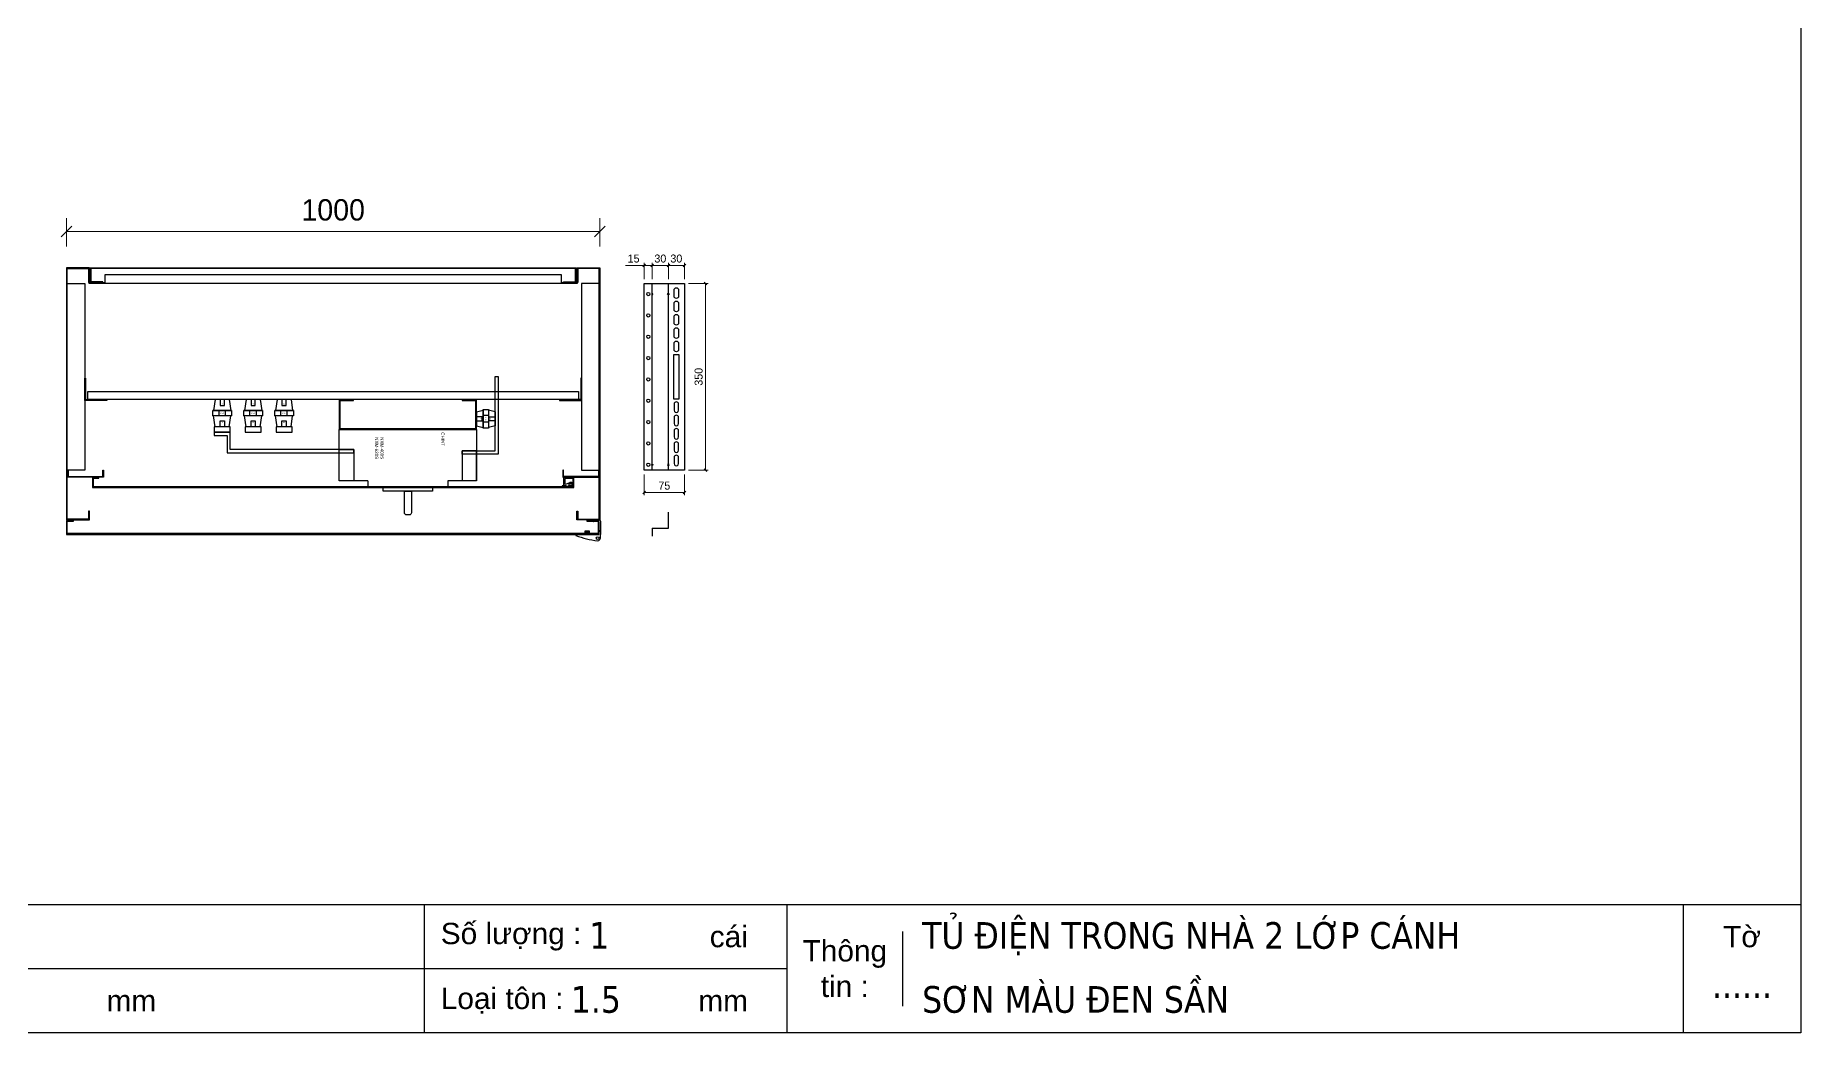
# Model space of a CAD drawing. Header units: millimetres. Extents: x 0 to 5940, y 0 to 4200.
# Drawn here: x 2631 to 5940, y 0 to 1870 of the extents above; entities that cross this region are included whole.
import ezdxf
from ezdxf.enums import TextEntityAlignment as Align

# ---------------------------------------------------------------- set-up
doc = ezdxf.new("R2010")
doc.units = ezdxf.units.MM
for name, color, linetype in [('CNC', 7, 'Continuous'), ('DIM', 253, 'Continuous'), ('Ghi chu', 7, 'Continuous')]:
    doc.layers.add(name, color=color, linetype=linetype)
doc.styles.add('Arial', font='arial.ttf')
doc.styles.add('Tahoma (Input Text)', font='tahoma.ttf')
doc.dimstyles.new('Dim-15', dxfattribs={"dimtxt": 15, "dimasz": 5, "dimexe": 5, "dimexo": 8, "dimgap": 5, "dimtad": 1, "dimdec": 0, "dimtxsty": 'Standard', "dimblk": 'OBLIQUE', "dimcen": 10, "dimclrd": 5, "dimclre": 5, "dimclrt": 3, "dimazin": 3, "dimtfac": 1, "dimtdec": 0, "dimtmove": 0, "dimatfit": 3, "dimldrblk": 'OBLIQUE', "dimlwd": 9, "dimlwe": 9})
doc.dimstyles.new('Dim-40', dxfattribs={"dimtxt": 40, "dimasz": 20, "dimexe": 25, "dimexo": 40, "dimgap": 20, "dimtad": 1, "dimdec": 0, "dimtxsty": 'Standard', "dimblk": 'OBLIQUE', "dimcen": 15, "dimclrd": 5, "dimclre": 5, "dimclrt": 3, "dimazin": 3, "dimtfac": 1, "dimtdec": 0, "dimtmove": 0, "dimatfit": 3, "dimldrblk": 'ARCHTICK', "dimlwd": 9, "dimlwe": 9})

# ---------------------------------------------------------------- blocks, each defined once
blk = doc.blocks.new('khungtenAsean2')
at = {"color": 7}
for p, q in [((2970, -1980), (0, -1980)), ((1680, -1980), (1680, -2100)), ((2020, -1980), (2020, -2100)), ((2860, -1980), (2860, -2100)), ((2128.3, -2005), (2128.3, -2075)), ((2020, -2040), (0, -2040))]:
    blk.add_line(p, q, dxfattribs=at)
blk.add_lwpolyline([(0, 0), (2970, 0), (2970, -2100), (0, -2100)], close=True, dxfattribs=at)
at = {"color": 2, "char_height": 20, "style": 'Arial'}
for s, insert, width, attachment_point in [('  Số lượng :', (1680, -2010), 917.634, 4), ('cái', (1947.6, -2010), 917.634, 4), ('Tờ', (2915, -2010), 110, 5), ('Thông\\Ptin :', (2074.2, -2040), 108.311, 5), ('mm', (1382.3, -2070), 917.634, 4), ('  Loại tôn :', (1680, -2070), 917.634, 4), ('mm', (1936.9, -2070), 917.634, 4)]:
    blk.add_mtext(s, dxfattribs=dict(at, insert=insert, width=width, attachment_point=attachment_point))
at = {"color": 1, "style": 'Tahoma (Input Text)', "flags": 8}
for tag, p in [('#01', (137.1, -2021.3)), ('#03', (506.6, -2019.3)), ('#05', (1106.6, -2021.3)), ('#07', (1834.7, -2021.3)), ('#09', (2146.7, -2021.3)), ('#02', (98.5, -2081.3)), ('#04', (486.1, -2081.3)), ('#06', (1065.3, -2081.3)), ('#08', (1817.4, -2081.3)), ('#10', (2146.7, -2081.3))]:
    blk.add_attdef(tag, p, '', height=25, dxfattribs=at)
blk.add_attdef('#11', text='', height=25, dxfattribs=at).set_placement((2915, -2067.3), align=Align.CENTER)
blk = doc.blocks.new('HL044-1.3-B')
h = blk.add_hatch()
h.set_pattern_fill('ANSI31', color=1, scale=0.3, style=0)
h.set_pattern_definition([(45, (-80982.31925, -42991.2648), (-0.673519209, 0.673519209), [])])
h.paths.add_polyline_path([(-15.5, 27), (-15.5, 24), (-9.5, 24), (-9.5, 27)])
at = {"color": 1}
for p, q in [((0, 0), (-43, 0)), ((-43, 0), (-43, -2)), ((-25, 6.5), (-25, 0)), ((-25, 6.5), (-19, 5.9)), ((-25, 5.5), (-19, 4.9)), ((-25, 4.5), (-19, 3.9)), ((-25, 3.5), (-19, 2.9)), ((-25, 2.5), (-19, 1.9)), ((-25, 1.5), (-19, 0.9)), ((-25, 0.5), (-19.7, 0)), ((-22, 24), (-22, 27)), ((-22, 27), (1, 27)), ((-1, 24), (-22, 24)), ((-19, 6.5), (-19, 0)), ((-15.5, 24), (-15.5, 27)), ((-9.5, 24), (-9.5, 27)), ((0, 23), (0, 0)), ((0, 7.5), (3, 7.5)), ((0, 6), (3, 6)), ((3, 25), (3, 0)), ((3, -6.5), (3, 0))]:
    blk.add_line(p, q, dxfattribs=at)
blk.add_lwpolyline([(-26, 6.5), (-18, 6.5), (-18, 0), (-26, 0)], close=True, dxfattribs=at)
blk.add_circle((-2.3, -7), 2.55, dxfattribs=at)
for centre, radius, start, end in [((-1, 23), 1, 0, 90), ((1, 25), 2, 0, 90), ((15.4, 147.7), 160.7, 248.6705, 263.5901), ((-2.5, -6.5), 5.5, 270, 0)]:
    blk.add_arc(centre, radius, start, end, dxfattribs=at)
blk = doc.blocks.new('HL036-1-2')
at = {"layer": 'Ghi chu', "color": 1}
for p, q in [((-3, 17.8), (-18.9, 17.8)), ((-18.9, 15.8), (-18.9, 17.8)), ((-12.1, 15.8), (-18.9, 15.8)), ((-16.4, 1), (-16.4, 14)), ((-15.6, 15), (-3.9, 17.7)), ((0, 0), (-15.4, 0)), ((-14.4, 3), (-14.4, 11.9)), ((0, 2), (-13.4, 2)), ((-13.1, 12.8), (-4.3, 9.8)), ((-6.2, 2), (-6.2, 0)), ((-1.2, 2), (-1.2, 0)), ((0, 0), (0, 2))]:
    blk.add_line(p, q, dxfattribs=at)
for radius in [4.1, 2.1]:
    blk.add_circle((-3, 13.7), radius, dxfattribs=at)
for centre, start, end in [((-15.4, 14), 102.9616, 180), ((-15.4, 1), 180, 270), ((-13.4, 11.9), 71.3254, 180), ((-13.4, 3), 180, 270)]:
    blk.add_arc(centre, 1, start, end, dxfattribs=at)
blk = doc.blocks.new('*D8')
at = {"color": 0, "linetype": 'ByBlock', "lineweight": -2}
for p, q in [((2699.4, 1512.2), (2679.4, 1492.2)), ((3679.4, 1492.2), (3699.4, 1512.2))]:
    blk.add_line(p, q, dxfattribs=at)
at = {"layer": 'Defpoints', "color": 0, "transparency": 16777216}
for p in [(3689.4, 1502.2), (2689.4, 1434.4), (3689.4, 1434.4)]:
    blk.add_point(p, dxfattribs=at)
at = {"layer": 'DIM', "color": 5, "lineweight": 9, "transparency": 16777216}
for p, q in [((2689.4, 1474.4), (2689.4, 1527.2)), ((3689.4, 1474.4), (3689.4, 1527.2)), ((2689.4, 1502.2), (3689.4, 1502.2))]:
    blk.add_line(p, q, dxfattribs=at)
at = {"layer": 'DIM', "color": 3, "transparency": 16777216, "insert": (3189.4, 1542.6), "char_height": 40, "attachment_point": 5}
blk.add_mtext('1000', dxfattribs=at)
blk = doc.blocks.new('_ArchTick')
at = {"color": 0, "const_width": 0.15}
blk.add_lwpolyline([(-0.5, -0.5), (0.5, 0.5)], dxfattribs=at)
blk = doc.blocks.new('_Oblique')
at = {"color": 0, "linetype": 'ByBlock', "lineweight": -2}
blk.add_line((-0.5, -0.5), (0.5, 0.5), dxfattribs=at)
blk = doc.blocks.new('nxm-400-630-2')
at = {"color": 7}
for p, q in [((29751.6, -129472.4), (29751.6, -129525.9)), ((29751.6, -129525.9), (29762.6, -129525.9)), ((29762.6, -129554.9), (29762.6, -129646.9)), ((29751.6, -129675.9), (29751.6, -129729.4)), ((29751.6, -129675.9), (29762.6, -129675.9))]:
    blk.add_line(p, q, dxfattribs=at)
for points in [[(29751.6, -129729.4), (29655.1, -129729.4), (29655.1, -129472.4), (29751.6, -129472.4)], [(29751.6, -129472.4), (29695.1, -129472.4), (29695.1, -129499.4), (29751.6, -129499.4)], [(29762.6, -129525.9), (29762.6, -129554.9)], [(29762.6, -129554.9), (29770.6, -129554.9), (29770.6, -129646.9), (29762.6, -129646.9)], [(29762.6, -129646.9), (29762.6, -129675.9)], [(29751.6, -129729.4), (29692.6, -129729.4), (29692.6, -129702.4), (29751.6, -129702.4)]]:
    blk.add_lwpolyline(points, dxfattribs=at)
blk.add_lwpolyline([(29770.6, -129594.4), (29811.1, -129594.4, -0.414214), (29815.1, -129598.4), (29815.1, -129603.4, -0.414214), (29811.1, -129607.4), (29770.6, -129607.4)], format="xyb", close=True, dxfattribs=at)
at = {"color": 7, "char_height": 6, "width": 25.603, "attachment_point": 5, "style": 'Arial'}
for s, insert in [('CHINT', (29673, -129535.3)), ('NXM-400S\\PNXM-630S', (29690.1, -129654.5))]:
    blk.add_mtext(s, dxfattribs=dict(at, insert=insert))
blk = doc.blocks.new('su35-1')
at = {"color": 1}
for p, q in [((-13, 35), (-16, 22.5)), ((-13, 35), (13, 35)), ((13, 35), (16, 22.5)), ((-17.5, 12.5), (-17.5, 22.5)), ((-17.5, 22.5), (17.5, 22.5)), ((-17.5, 12.5), (17.5, 12.5)), ((17.5, 12.5), (-17.5, 12.5)), ((-16, 22.5), (16, 22.5)), ((-16, 12.5), (16, 12.5)), ((-13, 0), (-16, 12.5)), ((-13, 0), (13, 0)), ((-6, 22.5), (-6, 12.5)), ((6, 22.5), (6, 12.5)), ((13, 0), (16, 12.5)), ((17.5, 22.5), (17.5, 12.5))]:
    blk.add_line(p, q, dxfattribs=at)
for points in [[(-4, 35), (4, 35), (4, 24), (-4, 24)], [(-4, 0), (4, 0), (4, 11), (-4, 11)]]:
    blk.add_lwpolyline(points, close=True, dxfattribs=at)
at = {"color": 1, "width": 30.098, "attachment_point": 5}
for s, insert, char_height in [('{\\fTahoma|b0|i0|c0|p34;S35}', (0, 17.3), 3), ('{\\fTahoma|b0|i0|c0|p34;M8}', (0, 26.4), 1.5), ('{\\fTahoma|b0|i0|c0|p34;M8}', (0, 8.6), 1.5)]:
    blk.add_mtext(s, dxfattribs=dict(at, insert=insert, char_height=char_height))
blk = doc.blocks.new('su51-1')
at = {"color": 1}
for p, q in [((-13, 51), (-16, 30.5)), ((-13, 51), (13, 51)), ((13, 51), (16, 30.5)), ((-17.5, 30.5), (17.5, 30.5)), ((-17.5, 20.5), (-17.5, 30.5)), ((17.5, 20.5), (-17.5, 20.5)), ((-17.5, 20.5), (17.5, 20.5)), ((-16, 30.5), (16, 30.5)), ((-13, 0), (-16, 20.5)), ((-16, 20.5), (16, 20.5)), ((-13, 0), (13, 0)), ((-6, 30.5), (-6, 20.5)), ((6, 30.5), (6, 20.5)), ((13, 0), (16, 20.5)), ((17.5, 30.5), (17.5, 20.5))]:
    blk.add_line(p, q, dxfattribs=at)
for points in [[(-4, 51), (4, 51), (4, 40), (-4, 40)], [(-4, 0), (4, 0), (4, 11), (-4, 11)]]:
    blk.add_lwpolyline(points, close=True, dxfattribs=at)
at = {"color": 1, "width": 30.098, "attachment_point": 5}
for s, insert, char_height in [('{\\fTahoma|b0|i0|c0|p34;M8}', (0, 42.7), 1.5), ('{\\fTahoma|b0|i0|c0|p34;S51}', (0, 25.7), 3), ('{\\fTahoma|b0|i0|c0|p34;M8}', (0, 8.3), 1.5)]:
    blk.add_mtext(s, dxfattribs=dict(at, insert=insert, char_height=char_height))
blk = doc.blocks.new('*D22')
at = {"color": 0, "linetype": 'ByBlock', "lineweight": -2}
for p, q in [((3889.6, 1402.4), (3884.6, 1407.4)), ((3884.6, 1057.4), (3889.6, 1052.4))]:
    blk.add_line(p, q, dxfattribs=at)
at = {"layer": 'Defpoints', "color": 0, "transparency": 16777216}
for p in [(3847.6, 1404.9), (3847.6, 1054.9), (3887.1, 1054.9)]:
    blk.add_point(p, dxfattribs=at)
at = {"layer": 'DIM', "color": 5, "lineweight": 9, "transparency": 16777216}
for p, q in [((3855.6, 1404.9), (3892.1, 1404.9)), ((3887.1, 1404.9), (3887.1, 1054.9)), ((3855.6, 1054.9), (3892.1, 1054.9))]:
    blk.add_line(p, q, dxfattribs=at)
at = {"layer": 'DIM', "color": 3, "transparency": 16777216, "insert": (3874.4, 1229.9), "char_height": 15, "attachment_point": 5, "rotation": 90}
blk.add_mtext('350', dxfattribs=at)
blk = doc.blocks.new('*D23')
at = {"color": 0, "linetype": 'ByBlock', "lineweight": -2}
for p, q in [((3775.1, 1015.6), (3770.1, 1010.6)), ((3845.1, 1010.6), (3850.1, 1015.6))]:
    blk.add_line(p, q, dxfattribs=at)
at = {"layer": 'Defpoints', "color": 0, "transparency": 16777216}
for p in [(3772.6, 1054.9), (3847.6, 1054.9), (3847.6, 1013.1)]:
    blk.add_point(p, dxfattribs=at)
at = {"layer": 'DIM', "color": 5, "lineweight": 9, "transparency": 16777216}
for p, q in [((3772.6, 1046.9), (3772.6, 1008.1)), ((3847.6, 1046.9), (3847.6, 1008.1)), ((3772.6, 1013.1), (3847.6, 1013.1))]:
    blk.add_line(p, q, dxfattribs=at)
at = {"layer": 'DIM', "color": 3, "transparency": 16777216, "insert": (3810.1, 1025.7), "char_height": 15, "attachment_point": 5}
blk.add_mtext('75', dxfattribs=at)
blk = doc.blocks.new('*D24')
at = {"color": 0, "linetype": 'ByBlock', "lineweight": -2}
for p, q in [((3790.1, 1441.3), (3785.1, 1436.3)), ((3815.1, 1436.3), (3820.1, 1441.3))]:
    blk.add_line(p, q, dxfattribs=at)
at = {"layer": 'Defpoints', "color": 0, "transparency": 16777216}
for p in [(3817.6, 1438.8), (3787.6, 1404.9), (3817.6, 1404.9)]:
    blk.add_point(p, dxfattribs=at)
at = {"layer": 'DIM', "color": 5, "lineweight": 9, "transparency": 16777216}
for p, q in [((3787.6, 1412.9), (3787.6, 1443.8)), ((3787.6, 1438.8), (3817.6, 1438.8)), ((3817.6, 1412.9), (3817.6, 1443.8))]:
    blk.add_line(p, q, dxfattribs=at)
at = {"layer": 'DIM', "color": 3, "transparency": 16777216, "insert": (3802.6, 1451.5), "char_height": 15, "attachment_point": 5}
blk.add_mtext('30', dxfattribs=at)
blk = doc.blocks.new('*D25')
at = {"color": 0, "linetype": 'ByBlock', "lineweight": -2}
for p, q in [((3820.1, 1441.3), (3815.1, 1436.3)), ((3845.1, 1436.3), (3850.1, 1441.3))]:
    blk.add_line(p, q, dxfattribs=at)
at = {"layer": 'Defpoints', "color": 0, "transparency": 16777216}
for p in [(3847.6, 1438.8), (3817.6, 1404.9), (3847.6, 1404.9)]:
    blk.add_point(p, dxfattribs=at)
at = {"layer": 'DIM', "color": 5, "lineweight": 9, "transparency": 16777216}
for p, q in [((3817.6, 1412.9), (3817.6, 1443.8)), ((3817.6, 1438.8), (3847.6, 1438.8)), ((3847.6, 1412.9), (3847.6, 1443.8))]:
    blk.add_line(p, q, dxfattribs=at)
at = {"layer": 'DIM', "color": 3, "transparency": 16777216, "insert": (3832.6, 1451.5), "char_height": 15, "attachment_point": 5}
blk.add_mtext('30', dxfattribs=at)
blk = doc.blocks.new('*D26')
at = {"color": 0, "linetype": 'ByBlock', "lineweight": -2}
for p, q in [((3775.1, 1441.3), (3770.1, 1436.3)), ((3785.1, 1436.3), (3790.1, 1441.3))]:
    blk.add_line(p, q, dxfattribs=at)
at = {"layer": 'Defpoints', "color": 0, "transparency": 16777216}
for p in [(3772.6, 1438.8), (3772.6, 1404.9), (3787.6, 1404.9)]:
    blk.add_point(p, dxfattribs=at)
at = {"layer": 'DIM', "color": 5, "lineweight": 9, "transparency": 16777216}
for p, q in [((3772.6, 1438.8), (3737.5, 1438.8)), ((3772.6, 1412.9), (3772.6, 1443.8)), ((3787.6, 1438.8), (3772.6, 1438.8)), ((3787.6, 1412.9), (3787.6, 1443.8))]:
    blk.add_line(p, q, dxfattribs=at)
at = {"layer": 'DIM', "color": 3, "transparency": 16777216, "insert": (3752.5, 1451.5), "char_height": 15, "attachment_point": 5}
blk.add_mtext('15', dxfattribs=at)
blk = doc.blocks.new('ovan8.5x20')
at = {"layer": 'CNC', "color": 2, "lineweight": -3}
for p, q in [((5.7, 4.2), (-5.8, 4.2)), ((-5.8, -4.2), (5.7, -4.2))]:
    blk.add_line(p, q, dxfattribs=at)
for centre, start, end in [((-5.8, 0), 90, 270), ((5.7, 0), 270, 90)]:
    blk.add_arc(centre, 4.25, start, end, dxfattribs=at)
blk = doc.blocks.new('f3daunguoc')
at = {"layer": 'CNC', "color": 2, "lineweight": -3}
blk.add_circle((0, 0), 1.5, dxfattribs=at)
blk = doc.blocks.new('f2dauxuoi')
at = {"layer": 'CNC', "color": 2, "lineweight": -3}
blk.add_circle((0, 0), 1, dxfattribs=at)

msp = doc.modelspace()

# ---------------------------------------------------------------- linework, layer by layer
at = {"color": 7}
for p, q in [((3772.6, 1404.9), (3847.6, 1404.9)), ((3772.6, 1054.9), (3772.6, 1404.9)), ((3787.6, 1054.9), (3787.6, 1404.9)), ((3817.6, 1054.9), (3817.6, 1404.9)), ((3847.6, 1404.9), (3847.6, 1054.9)), ((3847.6, 1054.9), (3772.6, 1054.9)), ((3817.6, 945.9), (3817.6, 975.9)), ((3787.6, 945.9), (3817.6, 945.9)), ((3787.6, 945.9), (3787.6, 930.9))]:
    msp.add_line(p, q, dxfattribs=at)
for points in [[(2730.9, 977.9), (2730.9, 962.9), (2690.9, 962.9), (2690.9, 1432.9), (2730.9, 1432.9), (2730.9, 1406.4), (2757.4, 1406.4), (2757.4, 1407.9), (2732.4, 1407.9), (2732.4, 1434.4), (2689.4, 1434.4), (2689.4, 961.4), (2732.4, 961.4), (2732.4, 977.9)], [(3643.4, 1407.9), (3643.4, 1432.9), (2735.4, 1432.9), (2735.4, 1407.9), (2733.9, 1407.9), (2733.9, 1434.4), (3644.9, 1434.4), (3644.9, 1407.9)], [(3647.9, 977.9), (3647.9, 962.9), (3687.9, 962.9), (3687.9, 1432.9), (3647.9, 1432.9), (3647.9, 1406.4), (3621.4, 1406.4), (3621.4, 1407.9), (3646.4, 1407.9), (3646.4, 1434.4), (3689.4, 1434.4), (3689.4, 961.4), (3646.4, 961.4), (3646.4, 977.9)], [(2692.4, 1054.9), (2692.4, 1042.9), (2757.4, 1042.9), (2757.4, 1054.9), (2758.9, 1054.9), (2758.9, 1041.4), (2690.9, 1041.4), (2690.9, 1054.9)], [(3686.4, 1054.9), (3686.4, 1042.9), (3621.4, 1042.9), (3621.4, 1054.9), (3619.9, 1054.9), (3619.9, 1041.4), (3687.9, 1041.4), (3687.9, 1054.9)], [(3673.9, 958.9), (3685.9, 958.9), (3685.9, 935.9), (2690.9, 935.9), (2690.9, 958.9), (2702.9, 958.9), (2702.9, 960.4), (2689.4, 960.4), (2689.4, 934.4), (3687.4, 934.4), (3687.4, 960.4), (3673.9, 960.4)]]:
    msp.add_lwpolyline(points, close=True, dxfattribs=at)
at = {"color": 8}
for points in [[(2690.9, 1404.9), (2723.9, 1404.9), (2723.9, 1054.9), (2690.9, 1054.9)], [(3687.9, 1404.9), (3654.9, 1404.9), (3654.9, 1054.9), (3687.9, 1054.9)], [(2765.4, 1185.6), (2723.9, 1185.6), (2723.9, 1227.1), (2725.4, 1227.1), (2725.4, 1187.1), (2765.4, 1187.1)], [(3613.4, 1185.6), (3654.9, 1185.6), (3654.9, 1227.1), (3653.4, 1227.1), (3653.4, 1187.1), (3613.4, 1187.1)], [(2729.4, 1202.1), (3649.4, 1202.1), (3649.4, 1187.1), (2729.4, 1187.1)], [(3227.4, 1187.1), (3200.9, 1187.1), (3200.9, 1131.1), (3457.9, 1131.1), (3457.9, 1187.1), (3431.4, 1187.1), (3431.4, 1185.6), (3456.4, 1185.6), (3456.4, 1132.6), (3202.4, 1132.6), (3202.4, 1185.6), (3227.4, 1185.6)]]:
    msp.add_lwpolyline(points, close=True, dxfattribs=at)
msp.add_lwpolyline([(3616.9, 1406.4), (3646.9, 1406.4), (3646.9, 1404.9), (2731.9, 1404.9), (2731.9, 1406.4), (2761.9, 1406.4), (2761.9, 1421.4), (3616.9, 1421.4), (3616.9, 1406.4)], dxfattribs=at)
at = {"color": 2}
msp.add_lwpolyline([(3828.1, 1271.9), (3837.1, 1271.9), (3837.1, 1187.8), (3828.1, 1187.8)], close=True, dxfattribs=at)
at = {"color": 1}
for points in [[(3430.9, 1091.1), (3492.9, 1091.1), (3492.9, 1230.6), (3498.9, 1230.6), (3498.9, 1085.1), (3430.9, 1085.1)], [(2966.4, 1126.1), (2996.4, 1126.1), (2996.4, 1136.1), (2966.4, 1136.1)], [(2998.4, 1087.6), (3227.9, 1087.6), (3227.9, 1093.6), (2996.4, 1093.6), (2996.4, 1126.1), (2988.4, 1126.1), (2966.4, 1126.1), (2966.4, 1120.1), (2990.4, 1120.1), (2990.4, 1087.6)], [(3024.4, 1126.1), (3054.4, 1126.1), (3054.4, 1136.1), (3024.4, 1136.1)], [(3082.4, 1126.1), (3112.4, 1126.1), (3112.4, 1136.1), (3082.4, 1136.1)]]:
    msp.add_lwpolyline(points, close=True, dxfattribs=at)
at = {"color": 6}
msp.add_lwpolyline([(3628.9, 1039.6), (3638.9, 1039.6), (3638.9, 1023.6), (2739.9, 1023.6), (2739.9, 1039.6), (2749.9, 1039.6), (2749.9, 1041.1), (2738.4, 1041.1), (2738.4, 1022.1), (3640.4, 1022.1), (3640.4, 1041.1), (3628.9, 1041.1)], close=True, dxfattribs=at)
at = {"color": 2}
for centre in [(3780.1, 1384.9), (3780.1, 1344.9), (3780.1, 1304.9), (3780.1, 1264.9), (3780.1, 1224.9), (3780.1, 1184.9), (3780.1, 1144.9), (3780.1, 1104.9), (3780.1, 1064.9)]:
    msp.add_circle(centre, 3, dxfattribs=at)

# ---------------------------------------------------------------- block references
at = {"color": 7}
ref = msp.add_blockref('khungtenAsean2', (0, 4200), dxfattribs=dict(at, xscale=2, yscale=2, zscale=2))
ref.add_attrib('#11', '......', dxfattribs={"color": 1, "height": 50, "style": 'Tahoma (Input Text)'}).set_placement((5830, 65.3), align=Align.CENTER)
ref.add_attrib('#09', 'TỦ ĐIỆN TRONG NHÀ 2 LỚP CÁNH', (4293.4, 157.4), dxfattribs={"color": 1, "height": 50, "style": 'Tahoma (Input Text)'})
ref.add_attrib('#10', 'SƠN MÀU ĐEN SẦN', (4293.4, 37.4), dxfattribs={"color": 1, "height": 50, "style": 'Tahoma (Input Text)'})
ref.add_attrib('#08', '1.5', (3634.9, 37.4), dxfattribs={"color": 1, "height": 50, "style": 'Tahoma (Input Text)'})
ref.add_attrib('#07', '1', (3669.4, 157.4), dxfattribs={"color": 1, "height": 50, "style": 'Tahoma (Input Text)'})
at = {"lineweight": -3, "xscale": -1}
msp.add_blockref('f2dauxuoi', (3787.6, 1384.9), dxfattribs=at)
at = {"lineweight": -3}
for name, p, rotation in [('f3daunguoc', (3817.6, 1384.9), 270), ('f2dauxuoi', (3787.6, 1064.9), 180)]:
    msp.add_blockref(name, p, dxfattribs=dict(at, rotation=rotation))
at = {"color": 2}
for name, p, rotation in [('su51-1', (2981.4, 1187.1), 180), ('su51-1', (3039.4, 1187.1), 180), ('su51-1', (3097.4, 1187.1), 180), ('su35-1', (3457.9, 1151.1), 270)]:
    msp.add_blockref(name, p, dxfattribs=dict(at, rotation=rotation))
at = {"color": 7, "rotation": 270}
msp.add_blockref('nxm-400-630-2', (132930.3, 30786.1), dxfattribs=at)
at = {"lineweight": -3, "xscale": -1, "rotation": 270}
msp.add_blockref('f3daunguoc', (3817.6, 1064.9), dxfattribs=at)
at = {"color": 7, "xscale": -1, "rotation": 180}
msp.add_blockref('HL036-1-2', (3637.8, 1041.4), dxfattribs=at)
at = {"color": 7}
msp.add_blockref('HL044-1.3-B', (3687.4, 934.4), dxfattribs=at)
at = {"layer": 'CNC', "lineweight": -3, "xscale": -1, "rotation": 270}
for p in [(3832.6, 1386.9), (3832.6, 1361.9), (3832.6, 1336.9), (3832.6, 1311.9), (3832.6, 1286.9)]:
    msp.add_blockref('ovan8.5x20', p, dxfattribs=at)
at = {"layer": 'CNC', "lineweight": -3, "rotation": 270}
for p in [(3832.6, 1172.8), (3832.6, 1147.8), (3832.6, 1122.8), (3832.6, 1097.8), (3832.6, 1072.8)]:
    msp.add_blockref('ovan8.5x20', p, dxfattribs=at)

# ---------------------------------------------------------------- dimensions: what is measured, and where the dimension line sits
at = {"layer": 'DIM', "color": 7}
for base, p1, p2, dimstyle, picture, middle in [((3689.4, 1502.2), (2689.4, 1434.4), (3689.4, 1434.4), 'Dim-40', '*D8', (3189.4, 1542.6)), ((3772.6, 1438.8), (3787.6, 1404.9), (3772.6, 1404.9), 'Dim-15', '*D26', (3752.5, 1451.5)), ((3847.6, 1013.1), (3772.6, 1054.9), (3847.6, 1054.9), 'Dim-15', '*D23', (3810.1, 1025.7))]:
    dim = msp.add_linear_dim(base=base, p1=p1, p2=p2, dimstyle=dimstyle, dxfattribs=at)
    dim.commit()
    dim.dimension.update_dxf_attribs({"geometry": picture, "text_midpoint": middle})
for base, p1, p2, picture, middle in [((3817.6, 1438.8), (3787.6, 1404.9), (3817.6, 1404.9), '*D24', (3802.6, 1438.8)), ((3847.6, 1438.8), (3817.6, 1404.9), (3847.6, 1404.9), '*D25', (3832.6, 1438.8))]:
    dim = msp.add_linear_dim(base=base, p1=p1, p2=p2, dimstyle='Dim-15', dxfattribs=at)
    dim.commit()
    dim.dimension.update_dxf_attribs({"geometry": picture, "text_midpoint": middle, "dimtype": 160})
dim = msp.add_linear_dim(base=(3887.1, 1054.9), p1=(3847.6, 1404.9), p2=(3847.6, 1054.9), angle=90, dimstyle='Dim-15', dxfattribs=at)
dim.commit()
dim.dimension.update_dxf_attribs({"geometry": '*D22', "text_midpoint": (3874.4, 1229.9)})

doc.saveas('drawing.dxf')
